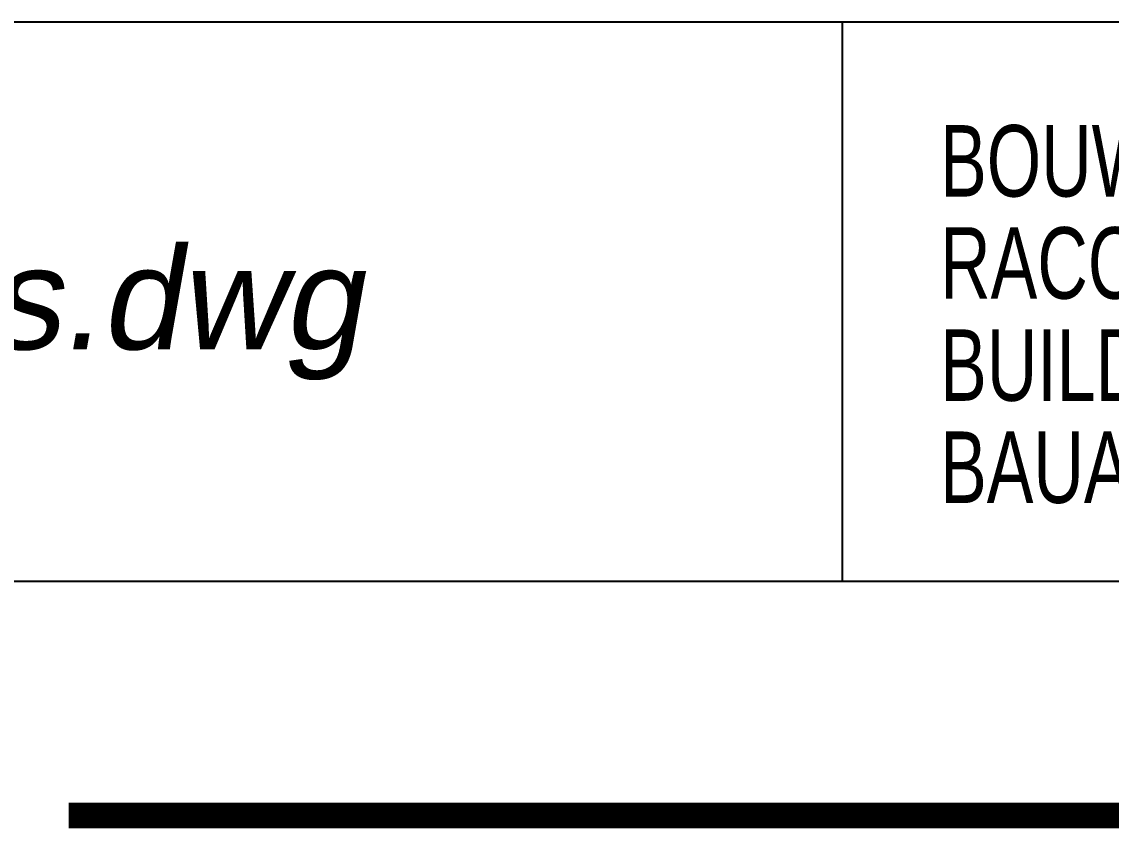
# Model space of a CAD drawing. Header units: millimetres. Extents: x -157 to 4988, y 4688 to 7765.
# Drawn here: x 2311.9 to 2738.4, y 5851.8 to 6167.6 of the extents above; entities that cross this region are included whole.
import ezdxf
from ezdxf.enums import TextEntityAlignment as Align

# ---------------------------------------------------------------- set-up
doc = ezdxf.new("R2010")
doc.units = ezdxf.units.MM
doc.header["$LTSCALE"] = 0.2
for name, color, linetype in [('RI-LAYOUT', 7, 'Continuous'), ('RI-TEXT-GENERAL-DEU', 7, 'Continuous'), ('RI-TEXT-GENERAL-ENG', 7, 'Continuous'), ('RI-TEXT-GENERAL-FRA', 7, 'Continuous'), ('RI-TEXT-GENERAL-NL', 7, 'Continuous'), ('RI-TEXT-LIBRARY', 7, 'Continuous')]:
    doc.layers.add(name, color=color, linetype=linetype)
doc.styles.add('T5', font='arial.ttf', dxfattribs={"oblique": 10, "height": 3.5})
doc.styles.add('T8', font='arial.ttf', dxfattribs={"width": 0.7, "height": 3.5})

# ---------------------------------------------------------------- blocks, each defined once
blk = doc.blocks.new('info-text-ARCH-1')
at = {"layer": 'RI-TEXT-GENERAL-DEU', "style": 'T8', "width": 0.7}
blk.add_attdef('DEU', (2.5, 1.191), '', height=1.75, dxfattribs=at)
at = {"layer": 'RI-TEXT-GENERAL-ENG', "style": 'T8', "width": 0.7}
blk.add_attdef('ENG', (2.5, 3.691), '', height=1.75, dxfattribs=at)
at = {"layer": 'RI-TEXT-GENERAL-FRA', "style": 'T8', "width": 0.7}
blk.add_attdef('FRA', (2.5, 6.191), '', height=1.75, dxfattribs=at)
at = {"layer": 'RI-TEXT-GENERAL-NL', "style": 'T8', "width": 0.7}
blk.add_attdef('NED', (2.5, 8.691), '', height=1.75, dxfattribs=at)

msp = doc.modelspace()

# ---------------------------------------------------------------- linework, layer by layer
at = {"layer": 'RI-LAYOUT'}
for p, q in [((675.96, 6167.61), (4590.43, 6167.61)), ((900.28, 6167.61), (2457.51, 6167.61)), ((2633.2, 5948.58), (2633.2, 6167.61)), ((675.96, 5948.58), (2633.2, 5948.58)), ((2633.2, 5948.58), (4590.43, 5948.58))]:
    msp.add_line(p, q, dxfattribs=at)
at = {"layer": 'RI-LAYOUT', "const_width": 10}
msp.add_lwpolyline([(2330.29, 5856.78), (4590.43, 5856.78)], dxfattribs=at)

# ---------------------------------------------------------------- block references
ref = msp.add_blockref('info-text-ARCH-1', (2631.41, 5960.11), dxfattribs=dict(xscale=16, yscale=16, zscale=16))
ref.add_attrib('NED', 'BOUWAANSLUITINGEN', (2671.41, 6099.16), dxfattribs={"layer": 'RI-TEXT-GENERAL-NL', "height": 28, "style": 'T8', "width": 0.7})
ref.add_attrib('FRA', 'RACCORDEMENTS AU BATIMENT', (2671.41, 6059.16), dxfattribs={"layer": 'RI-TEXT-GENERAL-FRA', "height": 28, "style": 'T8', "width": 0.7})
ref.add_attrib('ENG', 'BUILDING CONNECTIONS', (2671.41, 6019.16), dxfattribs={"layer": 'RI-TEXT-GENERAL-ENG', "height": 28, "style": 'T8', "width": 0.7})
ref.add_attrib('DEU', 'BAUANSCHLUESSE', (2671.41, 5979.16), dxfattribs={"layer": 'RI-TEXT-GENERAL-DEU', "height": 28, "style": 'T8', "width": 0.7})

# ---------------------------------------------------------------- texts
at = {"layer": 'RI-TEXT-LIBRARY', "style": 'T5', "oblique": 10}
msp.add_text('SL 38 Window_Additional profiles.dwg', height=40, dxfattribs=at).set_placement((1494.58, 6027.32), align=Align.BOTTOM_LEFT)

doc.saveas('drawing.dxf')
